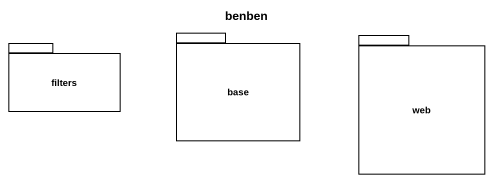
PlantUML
@startuml
title benben
package filters {
}
package base {
}
package web {
}
@enduml
